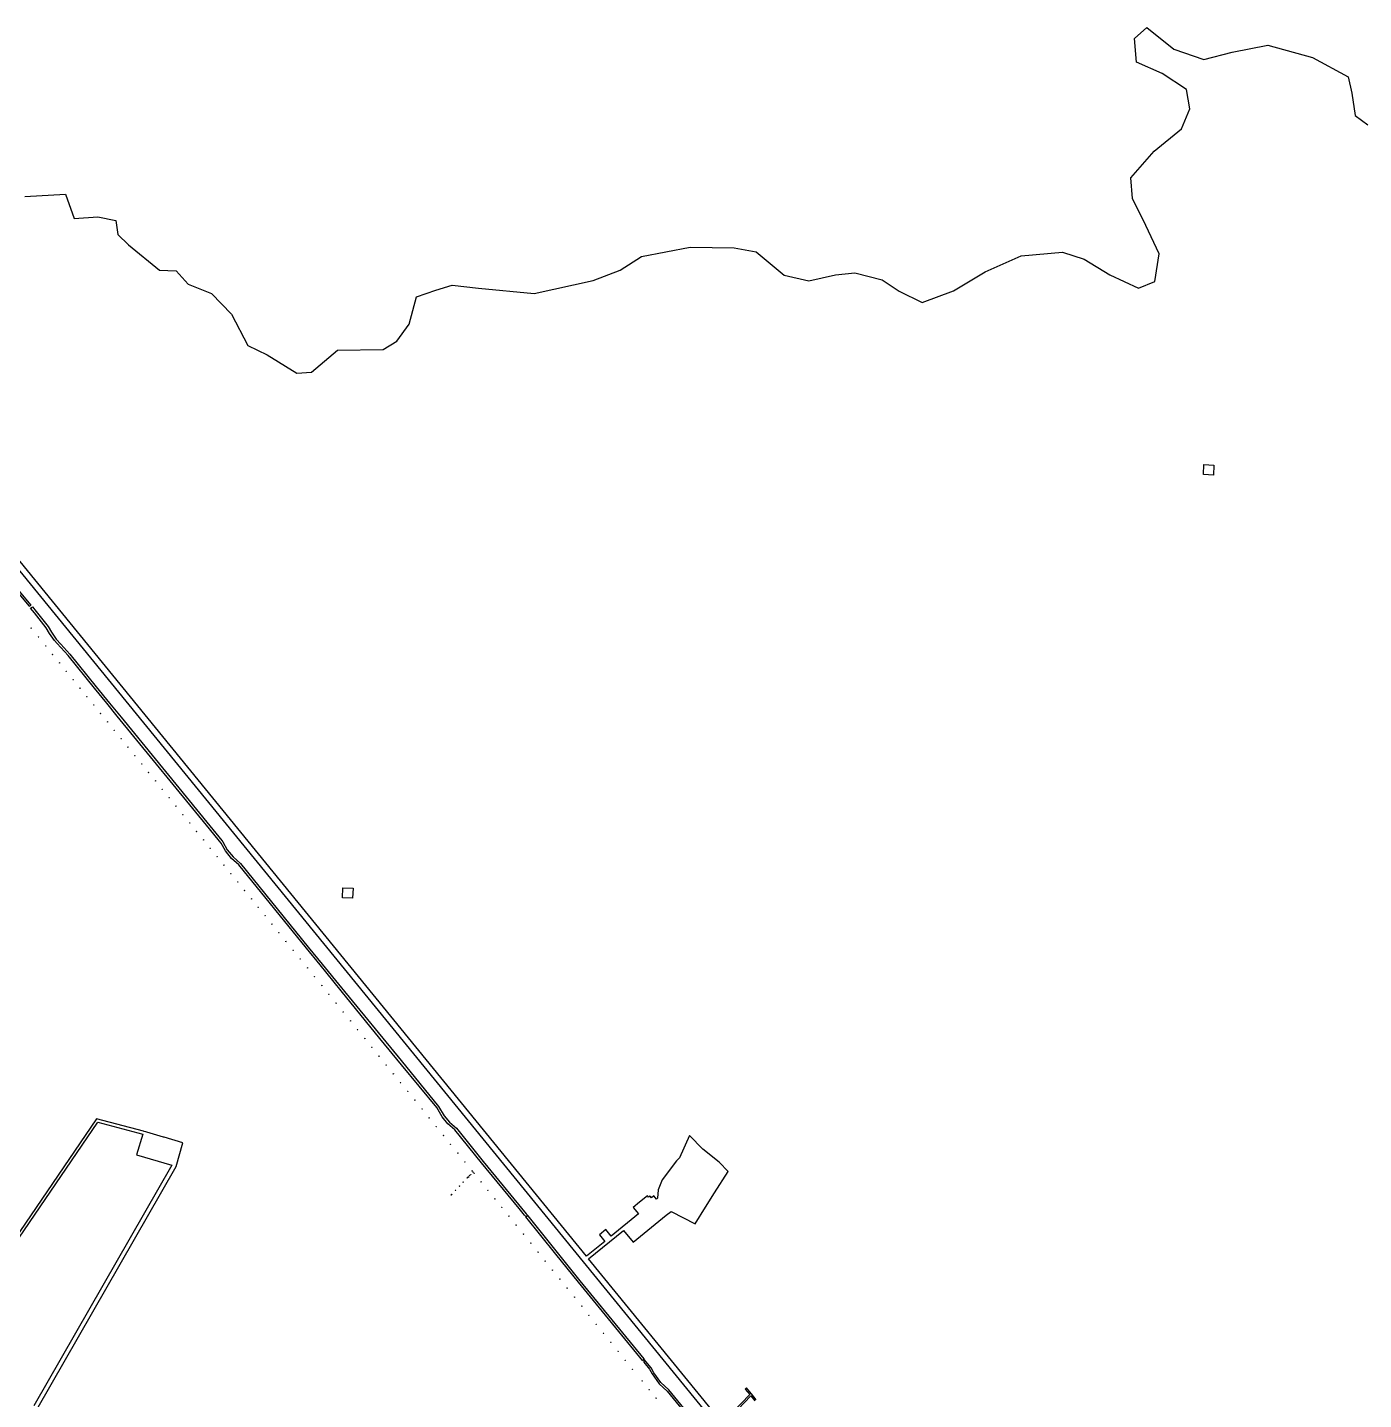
# Model space of a CAD drawing. Header units: millimetres. Extents: x 1 to 68651, y 3 to 69285.
# Drawn here: x 12476 to 20504, y 44131 to 52374 of the extents above; entities that cross this region are included whole.
import ezdxf

# ---------------------------------------------------------------- set-up
doc = ezdxf.new("R2010")
doc.units = ezdxf.units.MM
doc.layers.add('C', color=134, linetype='Continuous')
doc.styles.get("Standard").update_dxf_attribs({"font": 'arial.ttf'})

# ---------------------------------------------------------------- blocks, each defined once
blk = doc.blocks.new('C7727DD5F7ADA41A2889C00CB9CB85E')
at = {"layer": 'C', "linetype": 'Continuous'}
for points in [[(4440915.32, 1623618.81), (4441070.58, 1623781.83), (4441094.46, 1623751.73)], [(4441102.45, 1623757.72), (4441074.75, 1623792.69), (4441044.56, 1623828.18), (4441036.88, 1623821.78), (4441064.21, 1623789.64), (4440908.94, 1623626.63)], [(4440834.57, 1623698.8), (4440096.03, 1624604.02), (4440304.75, 1624774.42), (4440362.73, 1624703.56), (4440560.87, 1624865.64), (4440591.25, 1624888.15), (4440735.97, 1624815.09), (4440798.87, 1624915.14), (4440853, 1625000.54), (4440933.93, 1625128.24), (4440879.81, 1625184.17), (4440781.15, 1625262.69), (4440701.61, 1625344.24), (4440642.8, 1625211.55), (4440624.11, 1625192.23), (4440537.67, 1625078.88), (4440514.33, 1625017.98), (4440509.45, 1624967.38), (4440503.45, 1624962.48), (4440487.97, 1624981.47), (4440473.66, 1624969.81), (4440464.9, 1624980.5), (4440456.3, 1624973.45), (4440448.97, 1624982.43), (4440402.03, 1624944.13), (4440401.81, 1624944.4), (4440363.19, 1624912.64), (4440395.02, 1624873.94), (4440231.7, 1624740.6), (4440200.05, 1624779.35), (4440161.37, 1624747.69), (4440192.96, 1624708.97), (4440083.39, 1624619.51), (4436420.94, 1629107.35)], [(4436708.41, 1630986.29), (4436952.37, 1630999.49), (4437003.99, 1630854.32), (4437147.12, 1630864.07), (4437255.11, 1630842), (4437267.74, 1630757.47), (4437331.83, 1630695.59), (4437517.37, 1630543.85), (4437617.81, 1630538.92), (4437689.45, 1630459.89), (4437829.28, 1630402.69), (4437949.09, 1630279.35), (4438048.88, 1630089.86), (4438163.6, 1630033.89), (4438342.82, 1629924.4), (4438431.44, 1629930.11), (4438587.79, 1630063.44), (4438861.18, 1630067.65), (4438942.88, 1630116.52), (4439018.38, 1630218.56), (4439061.74, 1630383.86), (4439178.18, 1630422.21), (4439276.59, 1630452.63), (4439434.41, 1630436.07), (4439767.61, 1630402.1), (4440123.99, 1630481.55), (4440285.68, 1630544.11), (4440413.07, 1630625.99), (4440706.62, 1630682.07), (4440970.78, 1630677.92), (4441101.78, 1630653.88), (4441271.14, 1630513.39), (4441419.28, 1630479.69), (4441579.68, 1630515.88), (4441694.82, 1630527.85), (4441860.13, 1630484.49), (4441962.59, 1630417.78), (4442100.23, 1630349.34), (4442288.71, 1630419.41), (4442479.37, 1630533.42), (4442695.52, 1630628.55), (4442943.4, 1630651.64), (4443073.53, 1630610.01), (4443227.45, 1630514.34), (4443399.82, 1630435.39), (4443498.68, 1630474.6), (4443524.46, 1630640.76), (4443444.74, 1630812.1), (4443364.6, 1630974.65), (4443353.06, 1631098.59), (4443493.11, 1631259.14), (4443658.26, 1631392.03), (4443708.24, 1631512.95), (4443687.48, 1631628.53), (4443542.35, 1631723.77), (4443387.14, 1631793.06), (4443376.45, 1631934.58), (4443450.23, 1632001.46), (4443611.22, 1631870.19), (4443793.23, 1631808.38), (4443962.85, 1631852.93), (4444176.42, 1631895.32), (4444445.91, 1631820.42), (4444660.51, 1631704.14), (4444682.14, 1631606.16), (4444702.04, 1631473), (4444778.58, 1631416.37)]]:
    blk.add_lwpolyline(points, dxfattribs=at)
for points in [[(4443792.84, 1629375.2), (4443853, 1629372.25), (4443850.04, 1629312.16), (4443790.49, 1629315.15)], [(4438619.86, 1626832.1), (4438680.09, 1626830.19), (4438677.43, 1626770), (4438617.85, 1626772.15)]]:
    blk.add_lwpolyline(points, close=True, dxfattribs=at)
at = {"layer": 'C', "flags": 1}
for tag in ['Адрес (местоположение) участка', 'Дата формирования КПТ', 'Тип объекта', 'Тип объекта (текст)', 'Система координат', 'Тип адреса', 'Тип адреса код', 'ОКАТО', 'ОКТМО', 'Кадастровый номер, обозначение, учетный номер объекта', 'Кадастровый номер', 'Район', 'Кадастровый номер квартала', 'Регистрационный номер КПТ', 'Вид объекта недвижимости', 'Вид объекта недвижимости код', 'Площадь', 'Погрешность площади', 'Вид земельного участка', 'Вид земельного участка код', 'Категория земель', 'Категория земель код', 'Вид использования по документу', 'Кадастровая стоимость', 'Номер контура', 'Код ФИАС', 'Код КЛАДР', 'Код региона', 'Регион', 'Полное наименование органа регистрации прав']:
    blk.add_attdef(tag, (0, 0), '', height=0.2, dxfattribs=at)
blk = doc.blocks.new('C40C46959CF384673B2E9F89159651D')
at = {"layer": 'C', "linetype": 'Continuous'}
for points in [[(4436541.26, 1623731.1), (4436503.28, 1623820.4), (4436487.59, 1623839), (4436464.75, 1623859.18), (4436454.41, 1623866.2), (4436330.96, 1623962.49), (4436274.49, 1623999.9), (4436206, 1624046.05), (4436219.28, 1624065.49), (4436222.1, 1624069.62), (4436227.36, 1624077.32), (4436230.18, 1624081.45), (4437147.24, 1625425.11), (4437416.31, 1625353.74), (4437379.55, 1625229.45), (4437591.32, 1625166.84), (4436762.58, 1623720.88)], [(4436779.58, 1623698.26), (4437616.95, 1625159.26), (4437657.15, 1625301.08), (4437545.76, 1625334.09), (4437540.9, 1625335.53), (4437440.64, 1625365.24), (4437435.78, 1625366.68), (4437426.27, 1625369.5), (4437421.4, 1625370.94), (4437139.55, 1625445.77), (4436215.49, 1624092.05)], [(4436449.57, 1628862.73), (4436733.77, 1628524.61), (4436746.15, 1628530.13), (4436459.64, 1628871.02)], [(4434634.31, 1631239.78), (4437376.65, 1627878.4), (4440914.47, 1623543.05)], [(4440841.03, 1623496.1), (4440577.97, 1623817.86), (4440528.96, 1623861.61), (4440488.18, 1623919.3), (4440471.9, 1623948.8), (4440430.05, 1623999.99), (4440426.63, 1623983.68), (4440460.8, 1623941.89), (4440477.08, 1623912.43), (4440518.89, 1623853.27), (4440568.39, 1623808.99), (4440829.54, 1623488.77)]]:
    blk.add_lwpolyline(points, dxfattribs=at)
for points in [[(4436743.07, 1628513.6), (4436753.53, 1628521.36), (4436776.97, 1628493.47), (4436848, 1628402.05), (4436867.56, 1628367.57), (4436896.6, 1628326.54), (4436923.86, 1628296.95), (4436979.01, 1628236.53), (4437137.58, 1628039.55), (4437217.63, 1627941.6), (4437286.65, 1627857.14), (4437819.84, 1627204.76), (4437891.22, 1627117.42), (4437898.63, 1627108.35), (4437924.54, 1627061.48), (4437959.54, 1627018.5), (4438003.82, 1626979.57), (4438411.47, 1626476.19), (4438494.31, 1626373.92), (4438610.67, 1626231.99), (4438969.01, 1625794.9), (4439194.72, 1625519.54), (4439226.91, 1625463.54), (4439259.45, 1625424.94), (4439301.42, 1625388.33), (4439461.96, 1625187.97), (4439720.4, 1624875.19), (4439729.67, 1624863.63), (4439718.04, 1624857.3), (4439710.34, 1624866.87), (4439678.32, 1624906.07), (4439451.87, 1625179.68), (4439292.28, 1625379.01), (4439250.22, 1625415.69), (4439215.95, 1625456.43), (4439183.91, 1625512.19), (4438972.36, 1625768.88), (4438842.28, 1625926.73), (4438608.74, 1626214.24), (4438481.8, 1626370.53), (4438400.45, 1626470.68), (4437994.66, 1626970.28), (4437949.84, 1627009.75), (4437913.79, 1627054.06), (4437888, 1627100.77), (4437877.55, 1627113.56), (4437816.89, 1627187.77), (4437263.61, 1627864.73), (4437200.89, 1627941.47), (4437127.51, 1628031.26), (4436969.4, 1628227.7), (4436902.95, 1628300.46), (4436886.31, 1628318.47), (4436856.48, 1628360.67), (4436837.43, 1628394.4), (4436766.61, 1628485.53)], [(4436745.34, 1628392.94), (4436746.92, 1628394.21), (4436748.2, 1628392.63), (4436746.63, 1628391.35)], [(4436790.38, 1628340.42), (4436791.67, 1628338.84), (4436790.09, 1628337.57), (4436788.82, 1628339.14)], [(4436833.86, 1628286.64), (4436835.14, 1628285.07), (4436833.57, 1628283.8), (4436832.28, 1628285.37)], [(4436873.48, 1628234.72), (4436875.05, 1628236), (4436876.34, 1628234.42), (4436874.77, 1628233.15)], [(4436916.24, 1628185.37), (4436917.53, 1628183.79), (4436915.95, 1628182.52), (4436914.67, 1628184.09)], [(4436955.86, 1628133.46), (4436957.43, 1628134.73), (4436958.72, 1628133.16), (4436957.14, 1628131.88)], [(4436998.63, 1628084.1), (4436999.91, 1628082.53), (4436998.34, 1628081.25), (4436997.05, 1628082.83)], [(4437039.81, 1628033.46), (4437041.1, 1628031.89), (4437039.52, 1628030.62), (4437038.23, 1628032.19)], [(4437081, 1627982.83), (4437082.28, 1627981.25), (4437080.71, 1627979.98), (4437079.42, 1627981.55)], [(4437122.19, 1627932.2), (4437123.47, 1627930.62), (4437121.9, 1627929.35), (4437120.61, 1627930.92)], [(4437161.81, 1627880.29), (4437163.37, 1627881.56), (4437164.66, 1627879.99), (4437163.09, 1627878.7)], [(4437204.57, 1627830.92), (4437205.85, 1627829.35), (4437204.28, 1627828.07), (4437203, 1627829.65)], [(4437244.18, 1627779.01), (4437245.76, 1627780.28), (4437247.05, 1627778.71), (4437245.47, 1627777.44)], [(4437285.37, 1627728.37), (4437286.95, 1627729.66), (4437288.24, 1627728.08), (4437286.66, 1627726.81)], [(4437328.13, 1627679.02), (4437329.42, 1627677.44), (4437327.84, 1627676.17), (4437326.55, 1627677.75)], [(4437367.75, 1627627.12), (4437369.32, 1627628.39), (4437370.6, 1627626.82), (4437369.03, 1627625.54)], [(4437408.94, 1627576.48), (4437410.51, 1627577.75), (4437411.79, 1627576.18), (4437410.23, 1627574.9)], [(4437450.13, 1627525.85), (4437451.7, 1627527.13), (4437452.99, 1627525.55), (4437451.41, 1627524.28)], [(4437492.89, 1627476.49), (4437494.18, 1627474.91), (4437492.6, 1627473.64), (4437491.32, 1627475.21)], [(4437534.08, 1627425.86), (4437535.37, 1627424.28), (4437533.79, 1627423.01), (4437532.51, 1627424.59)], [(4437575.26, 1627375.22), (4437576.55, 1627373.65), (4437574.97, 1627372.37), (4437573.69, 1627373.95)], [(4437614.88, 1627323.32), (4437616.46, 1627324.6), (4437617.74, 1627323.02), (4437616.17, 1627321.75)], [(4437657.65, 1627273.96), (4437658.93, 1627272.38), (4437657.36, 1627271.11), (4437656.07, 1627272.68)], [(4437698.84, 1627223.33), (4437700.12, 1627221.74), (4437698.55, 1627220.47), (4437697.26, 1627222.05)], [(4437738.45, 1627171.4), (4437740.02, 1627172.68), (4437741.31, 1627171.11), (4437739.74, 1627169.83)], [(4437779.65, 1627120.78), (4437781.21, 1627122.05), (4437782.5, 1627120.48), (4437780.92, 1627119.2)], [(4437822.41, 1627071.42), (4437823.69, 1627069.84), (4437822.12, 1627068.57), (4437820.83, 1627070.14)], [(4437863.59, 1627020.79), (4437864.88, 1627019.21), (4437863.3, 1627017.94), (4437862.01, 1627019.51)], [(4437903.2, 1626968.88), (4437904.78, 1626970.15), (4437906.07, 1626968.58), (4437904.49, 1626967.3)], [(4437945.97, 1626919.52), (4437947.25, 1626917.95), (4437945.68, 1626916.67), (4437944.4, 1626918.25)], [(4437987.16, 1626868.89), (4437988.44, 1626867.31), (4437986.88, 1626866.04), (4437985.59, 1626867.61)], [(4438026.78, 1626816.97), (4438028.35, 1626818.25), (4438029.63, 1626816.67), (4438028.06, 1626815.4)], [(4438069.54, 1626767.62), (4438070.83, 1626766.05), (4438069.25, 1626764.77), (4438067.97, 1626766.35)], [(4438110.72, 1626716.98), (4438112.01, 1626715.41), (4438110.43, 1626714.13), (4438109.15, 1626715.71)], [(4438151.91, 1626666.36), (4438153.2, 1626664.78), (4438151.62, 1626663.51), (4438150.34, 1626665.08)], [(4438191.53, 1626614.43), (4438193.11, 1626615.72), (4438194.39, 1626614.13), (4438192.83, 1626612.86)], [(4438234.3, 1626565.08), (4438235.58, 1626563.51), (4438234.01, 1626562.23), (4438232.72, 1626563.81)], [(4438275.73, 1626510.81), (4438277.31, 1626512.08), (4438278.6, 1626510.51), (4438277.02, 1626509.23)], [(4438320.34, 1626459.09), (4438321.62, 1626457.52), (4438320.05, 1626456.24), (4438318.76, 1626457.82)], [(4438361.77, 1626404.82), (4438363.35, 1626406.09), (4438364.64, 1626404.52), (4438363.06, 1626403.24)], [(4438404.79, 1626351.82), (4438406.36, 1626353.09), (4438407.65, 1626351.52), (4438406.08, 1626350.24)], [(4438447.81, 1626298.83), (4438449.39, 1626300.1), (4438450.68, 1626298.53), (4438449.1, 1626297.25)], [(4438492.4, 1626247.1), (4438493.69, 1626245.53), (4438492.11, 1626244.25), (4438490.83, 1626245.83)], [(4438533.85, 1626192.82), (4438535.43, 1626194.1), (4438536.72, 1626192.52), (4438535.15, 1626191.24)], [(4438578.44, 1626141.1), (4438579.73, 1626139.53), (4438578.15, 1626138.25), (4438576.86, 1626139.83)], [(4438621.47, 1626088.1), (4438622.75, 1626086.53), (4438621.18, 1626085.25), (4438619.89, 1626086.83)], [(4438662.9, 1626033.83), (4438664.48, 1626035.1), (4438665.77, 1626033.53), (4438664.19, 1626032.25)], [(4438707.5, 1625982.11), (4438708.78, 1625980.54), (4438707.21, 1625979.26), (4438705.92, 1625980.84)], [(4438748.94, 1625927.83), (4438750.52, 1625929.11), (4438751.81, 1625927.54), (4438750.23, 1625926.26)], [(4438793.53, 1625876.11), (4438794.82, 1625874.54), (4438793.24, 1625873.26), (4438791.96, 1625874.83)], [(4438834.98, 1625821.84), (4438836.56, 1625823.11), (4438837.85, 1625821.54), (4438836.27, 1625820.26)], [(4438878, 1625768.84), (4438879.57, 1625770.11), (4438880.86, 1625768.54), (4438879.28, 1625767.26)], [(4438922.6, 1625717.11), (4438923.89, 1625715.54), (4438922.31, 1625714.26), (4438921.02, 1625715.84)], [(4438964.04, 1625662.84), (4438965.61, 1625664.11), (4438966.9, 1625662.54), (4438965.32, 1625661.27)], [(4439007.06, 1625609.85), (4439008.63, 1625611.12), (4439009.91, 1625609.55), (4439008.34, 1625608.28)], [(4439051.65, 1625558.12), (4439052.94, 1625556.55), (4439051.36, 1625555.28), (4439050.08, 1625556.85)], [(4439093.1, 1625503.85), (4439094.67, 1625505.13), (4439095.95, 1625503.55), (4439094.38, 1625502.28)], [(4439136.12, 1625450.86), (4439137.69, 1625452.14), (4439138.98, 1625450.56), (4439137.4, 1625449.29)], [(4439180.7, 1625399.14), (4439181.99, 1625397.55), (4439180.41, 1625396.28), (4439179.14, 1625397.85)], [(4439223.72, 1625346.13), (4439225.01, 1625344.55), (4439223.43, 1625343.28), (4439222.15, 1625344.85)], [(4439265.17, 1625291.86), (4439266.74, 1625293.14), (4439268.03, 1625291.56), (4439266.45, 1625290.29)], [(4439308.19, 1625238.86), (4439309.76, 1625240.14), (4439311.04, 1625238.56), (4439309.47, 1625237.29)], [(4439352.78, 1625187.14), (4439354.07, 1625185.56), (4439352.49, 1625184.29), (4439351.21, 1625185.86)], [(4439372.89, 1625098.64), (4439376.25, 1625094.94), (4439372.52, 1625091.58), (4439369.16, 1625095.29)], [(4439380.36, 1625106.38), (4439382.65, 1625104.45), (4439380.7, 1625102.16), (4439378.41, 1625104.09)], [(4439385.91, 1625110.09), (4439387.48, 1625111.39), (4439388.78, 1625109.83), (4439387.21, 1625108.54)], [(4439394.23, 1625132.85), (4439395.79, 1625134.14), (4439397.08, 1625132.57), (4439395.53, 1625131.29)], [(4439401.59, 1625126.36), (4439403.05, 1625124.97), (4439401.65, 1625123.5), (4439400.19, 1625124.89)], [(4439406.8, 1625117.71), (4439408.36, 1625118.99), (4439409.65, 1625117.41), (4439408.07, 1625116.13)], [(4439296.28, 1625016.93), (4439297.74, 1625015.54), (4439296.35, 1625014.07), (4439294.88, 1625015.46)], [(4439319.56, 1625041.48), (4439321.03, 1625040.09), (4439319.64, 1625038.62), (4439318.17, 1625040.01)], [(4439341.47, 1625064.56), (4439342.86, 1625066.03), (4439344.32, 1625064.64), (4439342.93, 1625063.16)], [(4439366.15, 1625090.59), (4439367.62, 1625089.2), (4439366.22, 1625087.72), (4439364.75, 1625089.12)], [(4439448.18, 1625066.52), (4439449.75, 1625067.8), (4439451.04, 1625066.22), (4439449.46, 1625064.95)], [(4439491.14, 1625016.61), (4439492.43, 1625015.04), (4439490.85, 1625013.76), (4439489.56, 1625015.34)], [(4439269.86, 1624988.83), (4439271.4, 1624987.52), (4439270.07, 1624985.98), (4439268.53, 1624987.3)], [(4439271.59, 1624990.84), (4439272.92, 1624992.38), (4439274.46, 1624991.06), (4439273.13, 1624989.53)], [(4439530.95, 1624964.16), (4439532.53, 1624965.43), (4439533.81, 1624963.86), (4439532.24, 1624962.58)], [(4439572.34, 1624912.98), (4439573.91, 1624914.26), (4439575.2, 1624912.68), (4439573.63, 1624911.41)], [(4439615.52, 1624860.2), (4439617.1, 1624861.47), (4439618.39, 1624859.9), (4439616.81, 1624858.63)], [(4439719.07, 1624855.95), (4439730.3, 1624862.86), (4440043.9, 1624472.36), (4440426.86, 1624003.89), (4440421.3, 1623990.17), (4440034.36, 1624463.27), (4439898.47, 1624632.72)], [(4439660.81, 1624807.39), (4439662.1, 1624805.81), (4439660.52, 1624804.54), (4439659.24, 1624806.12)], [(4439704.52, 1624753.31), (4439705.81, 1624751.73), (4439704.24, 1624750.46), (4439702.95, 1624752.03)], [(4439748.25, 1624699.22), (4439749.53, 1624697.65), (4439747.96, 1624696.37), (4439746.67, 1624697.95)], [(4439790.4, 1624643.84), (4439791.97, 1624645.12), (4439793.25, 1624643.54), (4439791.68, 1624642.27)], [(4439834.12, 1624589.76), (4439835.69, 1624591.03), (4439836.98, 1624589.46), (4439835.4, 1624588.18)], [(4439877.84, 1624535.67), (4439879.41, 1624536.95), (4439880.7, 1624535.37), (4439879.13, 1624534.1)], [(4439921.55, 1624481.58), (4439923.12, 1624482.85), (4439924.41, 1624481.28), (4439922.84, 1624480)], [(4439965.28, 1624427.49), (4439966.85, 1624428.77), (4439968.13, 1624427.19), (4439966.56, 1624425.92)], [(4440009, 1624373.41), (4440010.57, 1624374.68), (4440011.85, 1624373.11), (4440010.28, 1624371.83)], [(4440052.72, 1624319.3), (4440054.29, 1624320.58), (4440055.57, 1624319), (4440054.01, 1624317.73)], [(4440096.44, 1624265.22), (4440098.02, 1624266.48), (4440099.3, 1624264.92), (4440097.73, 1624263.64)], [(4440141.74, 1624212.41), (4440143.02, 1624210.82), (4440141.45, 1624209.56), (4440140.16, 1624211.13)], [(4440185.45, 1624158.31), (4440186.74, 1624156.74), (4440185.16, 1624155.46), (4440183.87, 1624157.04)], [(4440229.17, 1624104.23), (4440230.46, 1624102.65), (4440228.88, 1624101.38), (4440227.61, 1624102.95)], [(4440272.89, 1624050.14), (4440274.18, 1624048.57), (4440272.6, 1624047.28), (4440271.32, 1624048.87)], [(4440315.04, 1623994.77), (4440316.61, 1623996.05), (4440317.9, 1623994.47), (4440316.32, 1623993.19)], [(4440358.76, 1623940.68), (4440360.34, 1623941.95), (4440361.62, 1623940.38), (4440360.06, 1623939.1)], [(4440416.05, 1623869.94), (4440417.63, 1623871.21), (4440418.91, 1623869.64), (4440417.34, 1623868.37)], [(4440457.84, 1623818.39), (4440459.42, 1623819.67), (4440460.7, 1623818.09), (4440459.13, 1623816.82)], [(4440501.21, 1623768.12), (4440502.49, 1623766.55), (4440500.92, 1623765.27), (4440499.63, 1623766.85)]]:
    blk.add_lwpolyline(points, close=True, dxfattribs=at)
at = {"layer": 'C', "flags": 1}
for tag in ['Адрес (местоположение) участка', 'Дата формирования КПТ', 'Тип объекта', 'Тип объекта (текст)', 'Система координат', 'Тип адреса', 'Тип адреса код', 'ОКАТО', 'ОКТМО', 'Кадастровый номер, обозначение, учетный номер объекта', 'Кадастровый номер', 'Район', 'Кадастровый номер квартала', 'Регистрационный номер КПТ', 'Вид объекта недвижимости', 'Вид объекта недвижимости код', 'Площадь', 'Погрешность площади', 'Вид земельного участка', 'Вид земельного участка код', 'Категория земель', 'Категория земель код', 'Вид использования по документу', 'Кадастровая стоимость', 'Номер контура', 'Код ФИАС', 'Код КЛАДР', 'Код региона', 'Регион', 'Полное наименование органа регистрации прав']:
    blk.add_attdef(tag, (0, 0), '', height=0.2, dxfattribs=at)

msp = doc.modelspace()

# ---------------------------------------------------------------- block references
at = {"layer": 'C'}
for name in ['C7727DD5F7ADA41A2889C00CB9CB85E', 'C40C46959CF384673B2E9F89159651D']:
    msp.add_blockref(name, (-4424247.7, -1579627.8), dxfattribs=at)

doc.saveas('drawing.dxf')
